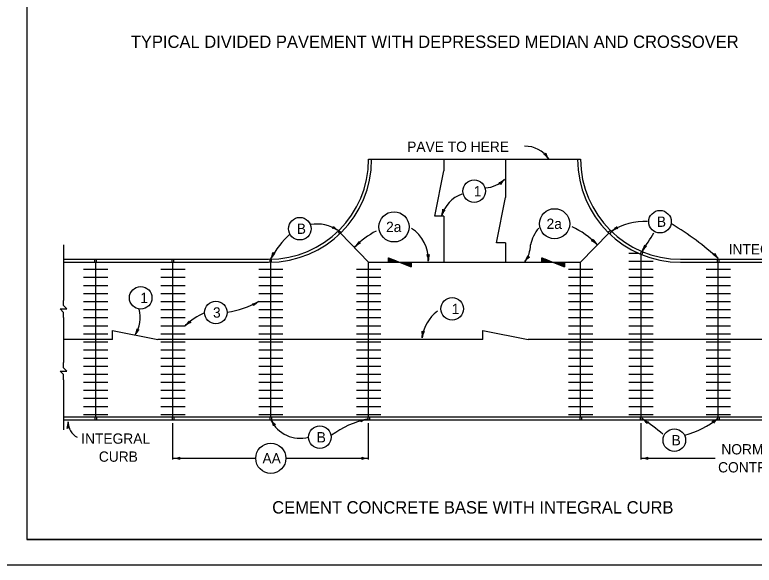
# Model space of a CAD drawing. Extents: x 997.6 to 1036.5, y 998.9 to 1022.7.
# Drawn here: x 1006.76 to 1021.12, y 1000 to 1010.69 of the extents above; entities that cross this region are included whole.
import ezdxf

# ---------------------------------------------------------------- set-up
doc = ezdxf.new("R2010")
doc.units = 0
for name, color, linetype in [('Level 1', 7, 'Continuous'), ('Level 10', 7, 'Continuous'), ('Level 11', 7, 'Continuous'), ('Level 14', 7, 'Continuous'), ('Level 2', 7, 'Continuous')]:
    doc.layers.add(name, color=color, linetype=linetype)

msp = doc.modelspace()

# ---------------------------------------------------------------- linework, layer by layer
at = {"layer": 'Level 1'}
for p, q in [((1013.637, 1007.885), (1017.754, 1007.885)), ((1015.095, 1007.885), (1015.095, 1007.658)), ((1016.295, 1007.885), (1016.295, 1007.144)), ((1014.919, 1006.778), (1015.095, 1007.658)), ((1016.119, 1006.264), (1016.295, 1007.144)), ((1015.095, 1006.778), (1014.919, 1006.778)), ((1015.095, 1006.778), (1015.095, 1005.885)), ((1013.038, 1006.483), (1013.077, 1006.44)), ((1013.061, 1006.504), (1013.1, 1006.461)), ((1013.089, 1006.45), (1013.637, 1005.885)), ((1018.302, 1006.45), (1017.754, 1005.885)), ((1018.331, 1006.503), (1018.291, 1006.461)), ((1018.354, 1006.482), (1018.314, 1006.439)), ((1007.712, 1006.224), (1007.712, 1005.145)), ((1016.295, 1006.264), (1016.119, 1006.264)), ((1016.295, 1006.264), (1016.295, 1005.885)), ((1018.692, 1006.063), (1018.871, 1006.063)), ((1018.933, 1006.099), (1018.912, 1006.045)), ((1018.927, 1005.75), (1018.927, 1006.039)), ((1018.963, 1006.088), (1018.941, 1006.033)), ((1007.712, 1005.944), (1011.695, 1005.944)), ((1007.712, 1005.885), (1011.695, 1005.885)), ((1008.322, 1005.885), (1008.322, 1005.944)), ((1008.337, 1005.75), (1008.337, 1005.885)), ((1008.353, 1005.885), (1008.353, 1005.944)), ((1009.822, 1005.885), (1009.822, 1005.944)), ((1009.822, 1005.885), (1009.822, 1005.944)), ((1009.837, 1005.75), (1009.837, 1005.885)), ((1009.853, 1005.885), (1009.853, 1005.944)), ((1009.853, 1005.885), (1009.853, 1005.944)), ((1011.722, 1005.885), (1011.722, 1005.944)), ((1011.722, 1005.885), (1011.722, 1005.944)), ((1011.737, 1005.75), (1011.737, 1005.885)), ((1011.753, 1005.885), (1011.753, 1005.944)), ((1011.753, 1005.885), (1011.753, 1005.944)), ((1013.637, 1005.885), (1014.02, 1005.885)), ((1013.637, 1005.75), (1013.637, 1005.885)), ((1014.02, 1005.885), (1014.02, 1005.973)), ((1014.02, 1005.973), (1014.46, 1005.797)), ((1014.02, 1005.968), (1014.032, 1005.968)), ((1014.02, 1005.964), (1014.043, 1005.964)), ((1014.02, 1005.961), (1014.052, 1005.961)), ((1014.02, 1005.957), (1014.061, 1005.957)), ((1014.02, 1005.952), (1014.073, 1005.952)), ((1014.02, 1005.949), (1014.082, 1005.949)), ((1014.02, 1005.946), (1014.087, 1005.946)), ((1014.02, 1005.943), (1014.096, 1005.943)), ((1014.02, 1005.939), (1014.107, 1005.939)), ((1014.02, 1005.936), (1014.114, 1005.936)), ((1014.02, 1005.932), (1014.123, 1005.932)), ((1014.02, 1005.929), (1014.13, 1005.929)), ((1014.02, 1005.928), (1014.133, 1005.928)), ((1014.02, 1005.924), (1014.142, 1005.924)), ((1014.02, 1005.92), (1014.149, 1005.92)), ((1014.02, 1005.916), (1014.163, 1005.916)), ((1014.02, 1005.912), (1014.172, 1005.912)), ((1014.02, 1005.908), (1014.183, 1005.908)), ((1014.02, 1005.905), (1014.19, 1005.905)), ((1014.02, 1005.901), (1014.201, 1005.901)), ((1014.02, 1005.898), (1014.208, 1005.898)), ((1014.02, 1005.895), (1014.215, 1005.895)), ((1014.02, 1005.893), (1014.222, 1005.893)), ((1014.02, 1005.89), (1014.229, 1005.89)), ((1014.02, 1005.885), (1014.46, 1005.885)), ((1014.46, 1005.883), (1014.245, 1005.883)), ((1014.46, 1005.878), (1014.258, 1005.878)), ((1014.46, 1005.875), (1014.266, 1005.875)), ((1014.46, 1005.871), (1014.277, 1005.871)), ((1014.46, 1005.885), (1014.46, 1005.797)), ((1014.46, 1005.885), (1017, 1005.885)), ((1017, 1005.885), (1017, 1005.973)), ((1017, 1005.973), (1017.44, 1005.797)), ((1017, 1005.968), (1017.012, 1005.968)), ((1017, 1005.964), (1017.023, 1005.964)), ((1017, 1005.961), (1017.032, 1005.961)), ((1017, 1005.957), (1017.041, 1005.957)), ((1017, 1005.952), (1017.053, 1005.952)), ((1017, 1005.949), (1017.062, 1005.949)), ((1017, 1005.946), (1017.067, 1005.946)), ((1017, 1005.943), (1017.076, 1005.943)), ((1017, 1005.939), (1017.087, 1005.939)), ((1017, 1005.936), (1017.094, 1005.936)), ((1017, 1005.932), (1017.103, 1005.932)), ((1017, 1005.929), (1017.11, 1005.929)), ((1017, 1005.928), (1017.113, 1005.928)), ((1017, 1005.924), (1017.122, 1005.924)), ((1017, 1005.92), (1017.129, 1005.92)), ((1017, 1005.916), (1017.143, 1005.916)), ((1017, 1005.912), (1017.152, 1005.912)), ((1017, 1005.908), (1017.163, 1005.908)), ((1017, 1005.905), (1017.17, 1005.905)), ((1017, 1005.901), (1017.181, 1005.901)), ((1017, 1005.898), (1017.188, 1005.898)), ((1017, 1005.895), (1017.195, 1005.895)), ((1017, 1005.893), (1017.202, 1005.893)), ((1017, 1005.89), (1017.209, 1005.89)), ((1017, 1005.885), (1017.44, 1005.885)), ((1017.44, 1005.883), (1017.225, 1005.883)), ((1017.44, 1005.878), (1017.238, 1005.878)), ((1017.44, 1005.875), (1017.246, 1005.875)), ((1017.44, 1005.871), (1017.257, 1005.871)), ((1017.44, 1005.885), (1017.754, 1005.885)), ((1017.44, 1005.885), (1017.44, 1005.797)), ((1017.754, 1005.75), (1017.754, 1005.885)), ((1018.692, 1005.906), (1019.162, 1005.906)), ((1019.695, 1005.944), (1024.427, 1005.944)), ((1019.695, 1005.885), (1024.427, 1005.885)), ((1020.411, 1005.885), (1020.411, 1005.944)), ((1020.427, 1005.75), (1020.427, 1005.885)), ((1020.442, 1005.885), (1020.442, 1005.944)), ((1008.102, 1005.75), (1008.572, 1005.75)), ((1008.337, 1002.885), (1008.337, 1005.75)), ((1009.602, 1005.75), (1010.072, 1005.75)), ((1009.837, 1002.885), (1009.837, 1005.75)), ((1011.502, 1005.75), (1011.972, 1005.75)), ((1011.737, 1002.885), (1011.737, 1005.75)), ((1013.402, 1005.75), (1013.872, 1005.75)), ((1013.637, 1002.885), (1013.637, 1005.75)), ((1014.46, 1005.865), (1014.291, 1005.865)), ((1014.46, 1005.86), (1014.303, 1005.86)), ((1014.46, 1005.854), (1014.318, 1005.854)), ((1014.46, 1005.85), (1014.328, 1005.85)), ((1014.46, 1005.844), (1014.343, 1005.844)), ((1014.46, 1005.841), (1014.35, 1005.841)), ((1014.46, 1005.838), (1014.358, 1005.838)), ((1014.46, 1005.835), (1014.366, 1005.835)), ((1014.46, 1005.832), (1014.376, 1005.832)), ((1014.46, 1005.829), (1014.38, 1005.829)), ((1014.46, 1005.825), (1014.39, 1005.825)), ((1014.46, 1005.821), (1014.401, 1005.821)), ((1014.46, 1005.817), (1014.412, 1005.817)), ((1014.46, 1005.814), (1014.419, 1005.814)), ((1014.46, 1005.81), (1014.428, 1005.81)), ((1014.46, 1005.806), (1014.438, 1005.806)), ((1014.46, 1005.802), (1014.449, 1005.802)), ((1017.44, 1005.865), (1017.271, 1005.865)), ((1017.44, 1005.86), (1017.283, 1005.86)), ((1017.44, 1005.854), (1017.298, 1005.854)), ((1017.44, 1005.85), (1017.308, 1005.85)), ((1017.44, 1005.844), (1017.323, 1005.844)), ((1017.44, 1005.841), (1017.33, 1005.841)), ((1017.44, 1005.838), (1017.338, 1005.838)), ((1017.44, 1005.835), (1017.346, 1005.835)), ((1017.44, 1005.832), (1017.356, 1005.832)), ((1017.44, 1005.829), (1017.36, 1005.829)), ((1017.44, 1005.825), (1017.37, 1005.825)), ((1017.44, 1005.821), (1017.381, 1005.821)), ((1017.44, 1005.817), (1017.392, 1005.817)), ((1017.44, 1005.814), (1017.399, 1005.814)), ((1017.44, 1005.81), (1017.408, 1005.81)), ((1017.44, 1005.806), (1017.418, 1005.806)), ((1017.44, 1005.802), (1017.429, 1005.802)), ((1017.519, 1005.75), (1017.989, 1005.75)), ((1017.754, 1002.885), (1017.754, 1005.75)), ((1018.692, 1005.75), (1019.162, 1005.75)), ((1018.927, 1002.885), (1018.927, 1005.75)), ((1020.192, 1005.75), (1020.662, 1005.75)), ((1020.427, 1002.885), (1020.427, 1005.75)), ((1008.102, 1005.593), (1008.572, 1005.593)), ((1009.602, 1005.593), (1010.072, 1005.593)), ((1011.502, 1005.593), (1011.972, 1005.593)), ((1013.402, 1005.593), (1013.872, 1005.593)), ((1017.519, 1005.593), (1017.989, 1005.593)), ((1018.692, 1005.593), (1019.162, 1005.593)), ((1020.192, 1005.593), (1020.662, 1005.593)), ((1008.102, 1005.436), (1008.572, 1005.436)), ((1009.602, 1005.436), (1010.072, 1005.436)), ((1011.502, 1005.436), (1011.972, 1005.436)), ((1013.402, 1005.436), (1013.872, 1005.436)), ((1017.519, 1005.436), (1017.989, 1005.436)), ((1018.692, 1005.436), (1019.162, 1005.436)), ((1020.192, 1005.436), (1020.662, 1005.436)), ((1008.102, 1005.279), (1008.572, 1005.279)), ((1009.602, 1005.279), (1010.072, 1005.279)), ((1011.502, 1005.279), (1011.972, 1005.279)), ((1013.402, 1005.279), (1013.872, 1005.279)), ((1017.519, 1005.279), (1017.989, 1005.279)), ((1018.692, 1005.279), (1019.162, 1005.279)), ((1020.192, 1005.279), (1020.662, 1005.279)), ((1008.102, 1005.123), (1008.572, 1005.123)), ((1009.602, 1005.123), (1010.072, 1005.123)), ((1011.502, 1005.123), (1011.972, 1005.123)), ((1013.402, 1005.123), (1013.872, 1005.123)), ((1017.519, 1005.123), (1017.989, 1005.123)), ((1018.692, 1005.123), (1019.162, 1005.123)), ((1020.192, 1005.123), (1020.662, 1005.123)), ((1008.102, 1004.966), (1008.572, 1004.966)), ((1009.602, 1004.966), (1010.072, 1004.966)), ((1011.502, 1004.966), (1011.972, 1004.966)), ((1013.402, 1004.966), (1013.872, 1004.966)), ((1017.519, 1004.966), (1017.989, 1004.966)), ((1018.692, 1004.966), (1019.162, 1004.966)), ((1020.192, 1004.966), (1020.662, 1004.966)), ((1007.712, 1004.812), (1007.712, 1003.937)), ((1008.102, 1004.809), (1008.572, 1004.809)), ((1009.602, 1004.809), (1010.072, 1004.809)), ((1011.502, 1004.809), (1011.972, 1004.809)), ((1013.402, 1004.809), (1013.872, 1004.809)), ((1017.519, 1004.809), (1017.989, 1004.809)), ((1018.692, 1004.809), (1019.162, 1004.809)), ((1020.192, 1004.809), (1020.662, 1004.809)), ((1008.102, 1004.652), (1008.572, 1004.652)), ((1009.602, 1004.652), (1010.072, 1004.652)), ((1011.502, 1004.652), (1011.972, 1004.652)), ((1013.402, 1004.652), (1013.872, 1004.652)), ((1017.519, 1004.652), (1017.989, 1004.652)), ((1018.692, 1004.652), (1019.162, 1004.652)), ((1020.192, 1004.652), (1020.662, 1004.652)), ((1008.102, 1004.496), (1008.572, 1004.496)), ((1008.661, 1004.385), (1008.661, 1004.561)), ((1008.661, 1004.561), (1009.541, 1004.385)), ((1009.602, 1004.496), (1010.072, 1004.496)), ((1011.502, 1004.496), (1011.972, 1004.496)), ((1013.402, 1004.496), (1013.872, 1004.496)), ((1015.855, 1004.385), (1015.855, 1004.561)), ((1015.855, 1004.561), (1016.735, 1004.385)), ((1017.519, 1004.496), (1017.989, 1004.496)), ((1018.692, 1004.496), (1019.162, 1004.496)), ((1020.192, 1004.496), (1020.662, 1004.496)), ((1008.661, 1004.385), (1007.712, 1004.385)), ((1008.102, 1004.339), (1008.572, 1004.339)), ((1015.855, 1004.385), (1009.541, 1004.385)), ((1009.602, 1004.339), (1010.072, 1004.339)), ((1011.502, 1004.339), (1011.972, 1004.339)), ((1013.402, 1004.339), (1013.872, 1004.339)), ((1022.237, 1004.385), (1016.735, 1004.385)), ((1017.519, 1004.339), (1017.989, 1004.339)), ((1018.692, 1004.339), (1019.162, 1004.339)), ((1020.192, 1004.339), (1020.662, 1004.339)), ((1008.102, 1004.182), (1008.572, 1004.182)), ((1009.602, 1004.182), (1010.072, 1004.182)), ((1011.502, 1004.182), (1011.972, 1004.182)), ((1013.402, 1004.182), (1013.872, 1004.182)), ((1017.519, 1004.182), (1017.989, 1004.182)), ((1018.692, 1004.182), (1019.162, 1004.182)), ((1020.192, 1004.182), (1020.662, 1004.182)), ((1008.102, 1004.025), (1008.572, 1004.025)), ((1009.602, 1004.025), (1010.072, 1004.025)), ((1011.502, 1004.025), (1011.972, 1004.025)), ((1013.402, 1004.025), (1013.872, 1004.025)), ((1017.519, 1004.025), (1017.989, 1004.025)), ((1018.692, 1004.025), (1019.162, 1004.025)), ((1020.192, 1004.025), (1020.662, 1004.025)), ((1008.102, 1003.869), (1008.572, 1003.869)), ((1009.602, 1003.869), (1010.072, 1003.869)), ((1011.502, 1003.869), (1011.972, 1003.869)), ((1013.402, 1003.869), (1013.872, 1003.869)), ((1017.519, 1003.869), (1017.989, 1003.869)), ((1018.692, 1003.869), (1019.162, 1003.869)), ((1020.192, 1003.869), (1020.662, 1003.869)), ((1007.712, 1003.604), (1007.712, 1002.629)), ((1008.102, 1003.712), (1008.572, 1003.712)), ((1009.602, 1003.712), (1010.072, 1003.712)), ((1011.502, 1003.712), (1011.972, 1003.712)), ((1013.402, 1003.712), (1013.872, 1003.712)), ((1017.519, 1003.712), (1017.989, 1003.712)), ((1018.692, 1003.712), (1019.162, 1003.712)), ((1020.192, 1003.712), (1020.662, 1003.712)), ((1008.102, 1003.555), (1008.572, 1003.555)), ((1009.602, 1003.555), (1010.072, 1003.555)), ((1011.502, 1003.555), (1011.972, 1003.555)), ((1013.402, 1003.555), (1013.872, 1003.555)), ((1017.519, 1003.555), (1017.989, 1003.555)), ((1018.692, 1003.555), (1019.162, 1003.555)), ((1020.192, 1003.555), (1020.662, 1003.555)), ((1008.102, 1003.398), (1008.572, 1003.398)), ((1009.602, 1003.398), (1010.072, 1003.398)), ((1011.502, 1003.398), (1011.972, 1003.398)), ((1013.402, 1003.398), (1013.872, 1003.398)), ((1017.519, 1003.398), (1017.989, 1003.398)), ((1018.692, 1003.398), (1019.162, 1003.398)), ((1020.192, 1003.398), (1020.662, 1003.398)), ((1008.102, 1003.242), (1008.572, 1003.242)), ((1009.602, 1003.242), (1010.072, 1003.242)), ((1011.502, 1003.242), (1011.972, 1003.242)), ((1013.402, 1003.242), (1013.872, 1003.242)), ((1017.519, 1003.242), (1017.989, 1003.242)), ((1018.692, 1003.242), (1019.162, 1003.242)), ((1020.192, 1003.242), (1020.662, 1003.242)), ((1008.102, 1003.085), (1008.572, 1003.085)), ((1009.602, 1003.085), (1010.072, 1003.085)), ((1011.502, 1003.085), (1011.972, 1003.085)), ((1013.402, 1003.085), (1013.872, 1003.085)), ((1017.519, 1003.085), (1017.989, 1003.085)), ((1018.692, 1003.085), (1019.162, 1003.085)), ((1020.192, 1003.085), (1020.662, 1003.085)), ((1007.712, 1002.885), (1024.427, 1002.885)), ((1008.102, 1002.928), (1008.572, 1002.928)), ((1008.32, 1002.886), (1008.32, 1002.827)), ((1008.352, 1002.886), (1008.352, 1002.827)), ((1009.602, 1002.928), (1010.072, 1002.928)), ((1009.82, 1002.886), (1009.82, 1002.827)), ((1009.852, 1002.886), (1009.852, 1002.827)), ((1011.502, 1002.928), (1011.972, 1002.928)), ((1011.72, 1002.886), (1011.72, 1002.827)), ((1011.72, 1002.886), (1011.72, 1002.827)), ((1011.752, 1002.886), (1011.752, 1002.827)), ((1011.752, 1002.886), (1011.752, 1002.827)), ((1013.402, 1002.928), (1013.872, 1002.928)), ((1013.62, 1002.886), (1013.62, 1002.827)), ((1013.652, 1002.886), (1013.652, 1002.827)), ((1017.519, 1002.928), (1017.989, 1002.928)), ((1017.737, 1002.886), (1017.737, 1002.827)), ((1017.768, 1002.886), (1017.768, 1002.827)), ((1018.692, 1002.928), (1019.162, 1002.928)), ((1018.91, 1002.886), (1018.91, 1002.827)), ((1018.941, 1002.886), (1018.941, 1002.827)), ((1020.192, 1002.928), (1020.662, 1002.928)), ((1020.41, 1002.886), (1020.41, 1002.827)), ((1020.441, 1002.886), (1020.441, 1002.827)), ((1007.712, 1002.827), (1024.427, 1002.827)), ((1009.837, 1002.054), (1009.837, 1002.761)), ((1013.637, 1002.054), (1013.637, 1002.761)), ((1018.926, 1002.054), (1018.926, 1002.761)), ((1009.837, 1002.077), (1011.444, 1002.077)), ((1012.03, 1002.077), (1013.637, 1002.077)), ((1018.926, 1002.077), (1020.364, 1002.077))]:
    msp.add_line(p, q, dxfattribs=at)
for points in [[(1007.712, 1004.812), (1007.712, 1004.912), (1007.645, 1004.979), (1007.778, 1004.979), (1007.712, 1005.045), (1007.712, 1005.145)], [(1007.712, 1003.604), (1007.712, 1003.704), (1007.645, 1003.77), (1007.778, 1003.77), (1007.712, 1003.837), (1007.712, 1003.937)]]:
    msp.add_lwpolyline(points, dxfattribs=at)
for centre, radius in [((1015.686, 1007.265), 0.219), ((1017.248, 1006.633), 0.293), ((1019.295, 1006.673), 0.219), ((1012.302, 1006.537), 0.219), ((1014.13, 1006.572), 0.293), ((1009.21, 1005.193), 0.219), ((1015.258, 1004.979), 0.219), ((1010.671, 1004.909), 0.219), ((1012.689, 1002.486), 0.219), ((1019.573, 1002.43), 0.219), ((1011.737, 1002.077), 0.293)]:
    msp.add_circle(centre, radius, dxfattribs=at)
for centre, radius, start, end in [((1016.683, 1007.606), 0.532, 32.553, 91.8234), ((1011.695, 1007.885), 2, 270, 0), ((1011.695, 1007.885), 1.942, 270, 0), ((1017.045, 1008.014), 0.0313, 263.9828, 346.0995), ((1016.811, 1007.667), 0.391, 35.2082, 53.877), ((1017.45, 1008.118), 0.391, 196.5554, 215.2021), ((1016.811, 1007.667), 0.391, 35.196, 35.2082), ((1019.695, 1007.885), 2, 180, 270), ((1019.695, 1007.885), 1.942, 180, 270), ((1015.865, 1007.911), 0.583, 274.3136, 314.9335), ((1016.013, 1007.786), 0.391, 293.9762, 312.6229), ((1016.542, 1007.211), 0.391, 132.629, 151.2978), ((1016.542, 1007.211), 0.391, 132.6168, 132.629), ((1016.168, 1007.398), 0.0313, 1.4036, 83.5203), ((1015.666, 1006.61), 0.637, 110.384, 163.2683), ((1014.687, 1006.922), 0.391, 340.8426, 359.5114), ((1015.425, 1006.665), 0.391, 142.1898, 160.8365), ((1015.105, 1006.934), 0.0313, 209.6172, 291.7339), ((1014.687, 1006.922), 0.391, 340.8304, 340.8426), ((1012.627, 1005.874), 0.754, 56.0423, 99.2991), ((1018.982, 1005.538), 1.139, 86.3759, 123.1592), ((1016.83, 1002.082), 5.283, 47.1477, 59.2531), ((1012.922, 1006.577), 0.0313, 287.3782, 9.4949), ((1012.845, 1006.166), 0.391, 58.6037, 77.2724), ((1013.252, 1006.833), 0.391, 219.9508, 238.5975), ((1012.845, 1006.166), 0.391, 58.5914, 58.6037), ((1014.56, 1005.01), 1.673, 117.6703, 135.3874), ((1014.082, 1005.942), 0.714, 357.331, 57.2782), ((1017.557, 1006.047), 0.796, 140.9621, 167.3532), ((1016.944, 1005.162), 1.551, 43.5594, 65.4819), ((1018.148, 1006.82), 0.391, 302.7537, 321.4225), ((1018.571, 1006.163), 0.391, 104.1008, 122.7476), ((1018.148, 1006.82), 0.391, 302.7414, 302.7537), ((1018.484, 1006.572), 0.0313, 171.5283, 253.645), ((1014.465, 1009.224), 5.462, 325.1327, 329.5717), ((1013.392, 1005.046), 1.889, 132.7729, 151.3198), ((1017.963, 1006.335), 0.0313, 274.2833, 356.4), ((1017.795, 1005.952), 0.391, 45.5087, 64.1775), ((1018.343, 1006.51), 0.391, 206.8559, 225.5026), ((1013.105, 1006.473), 0.391, 312.5298, 331.1986), ((1013.633, 1005.897), 0.391, 113.8769, 132.5237), ((1013.105, 1006.473), 0.391, 312.5176, 312.5298), ((1013.479, 1006.286), 0.0313, 181.3044, 263.4211), ((1016.258, 1006.223), 0.522, 321.6826, 359.8007), ((1017.795, 1005.952), 0.391, 45.4965, 45.5087), ((1018.618, 1006.312), 0.391, 327.3522, 346.021), ((1019.276, 1005.89), 0.391, 128.6994, 147.3461), ((1019.027, 1006.226), 0.0313, 196.1268, 278.2435), ((1011.39, 1006.137), 0.391, 331.82, 350.4888), ((1012.079, 1005.768), 0.391, 133.1672, 151.8139), ((1011.805, 1006.084), 0.0313, 200.5946, 282.7113), ((1014.794, 1006.058), 0.0313, 229.0968, 311.2135), ((1014.404, 1005.907), 0.391, 0.3222, 18.991), ((1015.186, 1005.911), 0.391, 161.6694, 180.3161), ((1016.357, 1006.136), 0.391, 322.7336, 341.4024), ((1016.758, 1006.017), 0.0313, 191.5082, 273.6249), ((1018.618, 1006.312), 0.391, 327.34, 327.3522), ((1020.325, 1006.067), 0.0313, 270.2229, 352.3396), ((1020.131, 1005.697), 0.391, 41.4483, 60.1171), ((1020.717, 1006.214), 0.391, 202.7954, 221.4422), ((1011.39, 1006.137), 0.391, 331.8078, 331.82), ((1014.404, 1005.907), 0.391, 0.31, 0.3222), ((1016.979, 1005.662), 0.391, 124.0808, 142.7275), ((1016.357, 1006.136), 0.391, 322.7214, 322.7336), ((1020.131, 1005.697), 0.391, 41.436, 41.4483), ((1010.647, 1006.641), 1.743, 278.0549, 299.376), ((1008.532, 1004.821), 0.667, 328.5655, 13.4408), ((1011.031, 1003.608), 1.418, 114.2261, 132.5634), ((1015.426, 1004.329), 0.756, 126.9548, 173.3186), ((1009.819, 1004.951), 0.391, 310.2886, 328.9574), ((1010.325, 1004.354), 0.391, 111.6358, 130.2825), ((1010.186, 1004.748), 0.0313, 179.0632, 261.1799), ((1009.819, 1004.951), 0.391, 310.2764, 310.2886), ((1014.698, 1004.564), 0.0313, 219.9528, 302.0695), ((1014.289, 1004.477), 0.391, 351.1782, 9.847), ((1015.061, 1004.357), 0.391, 152.5254, 171.1721), ((1014.289, 1004.477), 0.391, 351.166, 351.1782), ((1019.362, 1004.12), 1.647, 284.5509, 309.9254), ((1007.408, 1002.765), 0.391, 344.0735, 2.7202), ((1008.133, 1002.782), 0.335, 179.7158, 242.6474), ((1008.189, 1002.803), 0.391, 182.7263, 201.3951), ((1008.189, 1002.803), 0.391, 182.7141, 182.7263), ((1012.307, 1003.097), 0.631, 205.6525, 285.0095), ((1012.063, 1003.041), 0.391, 213.833, 232.5018), ((1011.414, 1002.606), 0.391, 15.1802, 33.8269), ((1012.063, 1003.041), 0.391, 213.8208, 213.833), ((1011.821, 1002.7), 0.0313, 82.6076, 164.7243), ((1014.017, 1001.014), 1.87, 102.6895, 126.0017), ((1013.5, 1003.214), 0.391, 267.0345, 285.6812), ((1013.463, 1002.798), 0.0313, 334.462, 56.5786), ((1013.712, 1002.462), 0.391, 105.6874, 124.3561), ((1013.712, 1002.462), 0.391, 105.6751, 105.6874), ((1016.335, 998.971), 4.675, 49.847, 55.8901), ((1019.192, 1003.154), 0.391, 232.8901, 251.5589), ((1018.721, 1002.53), 0.391, 34.2372, 52.884), ((1019.192, 1003.154), 0.391, 232.8779, 232.8901), ((1019.075, 1002.752), 0.0313, 101.6647, 183.7814), ((1007.805, 1002.636), 0.0313, 51.5009, 133.6176), ((1009.837, 1002.468), 0.391, 270, 288.6688), ((1009.837, 1001.686), 0.391, 71.3472, 89.9939), ((1009.837, 1002.468), 0.391, 269.9878, 270), ((1009.986, 1002.077), 0.0313, 138.7746, 220.8913), ((1013.488, 1002.077), 0.0313, 318.7746, 40.8913), ((1013.637, 1002.468), 0.391, 251.3472, 269.9939), ((1013.637, 1001.686), 0.391, 90, 108.6688), ((1013.637, 1001.686), 0.391, 89.9878, 90), ((1018.926, 1002.468), 0.391, 269.9878, 270), ((1018.926, 1002.468), 0.391, 270, 288.6688), ((1018.926, 1001.686), 0.391, 71.3472, 89.9939), ((1019.074, 1002.077), 0.0313, 138.7746, 220.8913)]:
    msp.add_arc(centre, radius, start, end, dxfattribs=at)
at = {"layer": 'Level 10'}
for p in [(1007, 1021.5), (1035.5, 1000.5)]:
    msp.add_line(p, (1007, 1000.5), dxfattribs=at)
at = {"layer": 'Level 11'}
msp.add_lwpolyline([(1007, 1000.5), (1035.5, 1000.5), (1035.5, 1021.5), (1007, 1021.5)], close=True, dxfattribs=at)
at = {"layer": 'Level 14'}
msp.add_line((1036, 1000), (1000, 1000), dxfattribs=at)
at = {"layer": 'Level 2'}
for p, q in [((1008.32, 1002.885), (1008.352, 1002.885)), ((1009.82, 1002.885), (1009.852, 1002.885)), ((1011.72, 1002.885), (1011.752, 1002.885)), ((1013.62, 1002.885), (1013.652, 1002.885)), ((1017.737, 1002.885), (1017.768, 1002.885)), ((1018.91, 1002.885), (1018.941, 1002.885)), ((1020.41, 1002.885), (1020.441, 1002.885))]:
    msp.add_line(p, q, dxfattribs=at)
for centre, radius, start, end in [((1011.31, 1005.463), 0.391, 280.7232, 299.3699), ((1011.372, 1005.05), 0.0313, 348.1506, 70.2673), ((1011.694, 1004.782), 0.391, 119.376, 138.0448), ((1011.694, 1004.782), 0.391, 119.3638, 119.376), ((1008.754, 1004.654), 0.391, 332.5301, 351.1988), ((1009.448, 1004.293), 0.391, 133.8772, 152.5239), ((1009.169, 1004.605), 0.0313, 201.3047, 283.4214), ((1008.754, 1004.654), 0.391, 332.5178, 332.5301), ((1020.168, 1003.157), 0.391, 291.2726, 309.9193), ((1020.67, 1002.557), 0.391, 129.9254, 148.5942), ((1020.67, 1002.557), 0.391, 129.9132, 129.9254), ((1020.305, 1002.762), 0.0313, 358.7, 80.8167)]:
    msp.add_arc(centre, radius, start, end, dxfattribs=at)

# ---------------------------------------------------------------- texts
at = {"layer": 'Level 1'}
for s, height, p in [('TYPICAL DIVIDED PAVEMENT WITH DEPRESSED MEDIAN AND CROSSOVER', 0.24, (1009.018, 1010.049)), ('PAVE TO HERE', 0.2, (1014.385, 1008.029)), ('1', 0.2, (1015.679, 1007.165)), ('2a', 0.2, (1017.092, 1006.533)), ('B', 0.2, (1019.234, 1006.573)), ('B', 0.2, (1012.241, 1006.437)), ('2a', 0.2, (1013.975, 1006.472)), ('INTEGRAL CURB', 0.2, (1020.628, 1006.038)), ('1', 0.2, (1009.202, 1005.093)), ('3', 0.2, (1010.614, 1004.809)), ('1', 0.2, (1015.251, 1004.879)), ('B', 0.2, (1012.628, 1002.386)), ('INTEGRAL', 0.2, (1008.055, 1002.36)), ('B', 0.2, (1019.52, 1002.329)), ('NORMAL SPACING OF', 0.2, (1020.486, 1002.152)), ('CURB', 0.2, (1008.397, 1002.01)), ('AA', 0.2, (1011.575, 1001.977)), ('CONTRACTION JOINTS', 0.2, (1020.423, 1001.802)), ('CEMENT CONCRETE BASE WITH INTEGRAL CURB', 0.24, (1011.764, 1001.004))]:
    msp.add_text(s, height=height, dxfattribs=at).set_placement(p)

doc.saveas('drawing.dxf')
